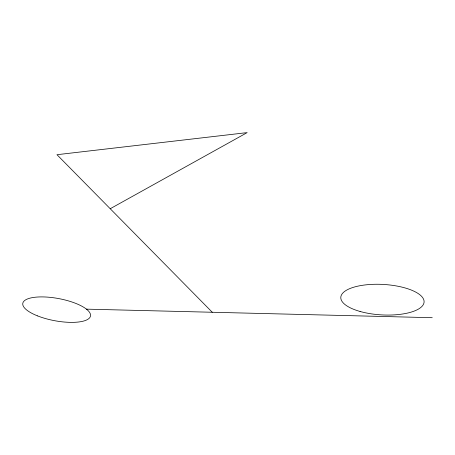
<?xml version="1.0" encoding="UTF-8"?>
<svg xmlns="http://www.w3.org/2000/svg" width="455" height="455" viewBox="0 0 455 455"><rect width="100%" height="100%" fill="white"/><g stroke="black" fill="none" stroke-linecap="round" stroke-linejoin="round"><path stroke-width="0.68" d="M110.224 208.726L247.15 132.615L56.966 154.7L212.269 312.261M86.41 309.144L432.25 317.704M37.538 315.884A34.426 11.239 10.6 0 0 90.46 316.145A34.426 11.239 10.6 0 0 41.962 296.905A34.426 11.239 10.6 0 0 37.538 315.884M360.07 311.465A41.712 15.254 3.2 0 0 424.06 302.302A41.712 15.254 3.2 0 0 363.198 285.188A41.712 15.254 3.2 0 0 360.07 311.465"/></g></svg>
